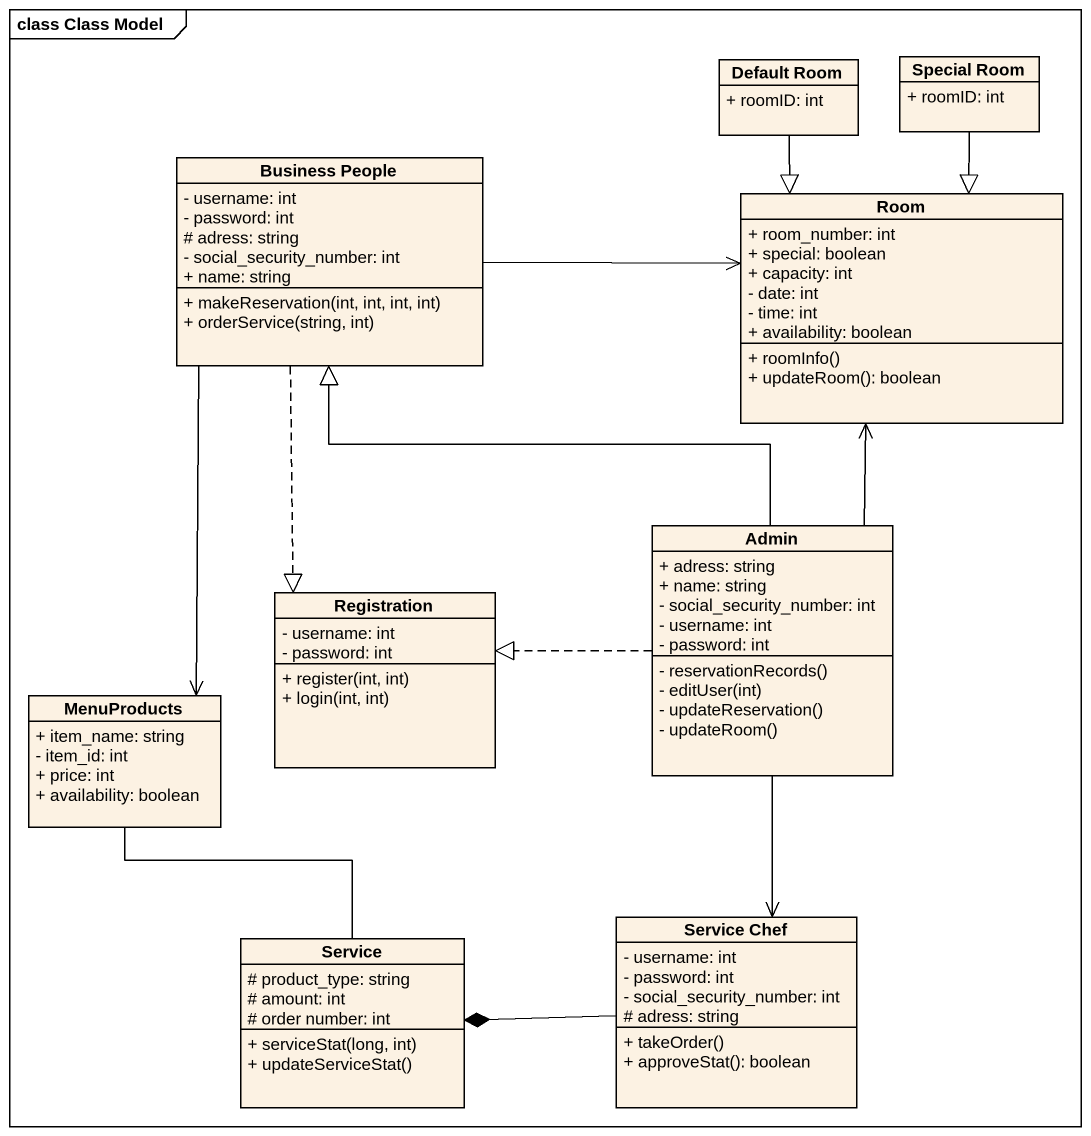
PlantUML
@startuml
mainframe class Class Model
hide circle
hide empty members
skinparam classAttributeIconSize 0
class "Default Room" as Default_Room {
  + roomID: int
}
class "Special Room" as Special_Room {
  + roomID: int
}
class "Business People" as Business_People {
  - username: int
  - password: int
  # adress: string
  - social_security_number: int
  + name: string
  + makeReservation(int, int, int, int)
  + orderService(string, int)
}
class Room {
  + room_number: int
  + special: boolean
  + capacity: int
  - date: int
  - time: int
  + availability: boolean
  + roomInfo()
  + updateRoom(): boolean
}
class Admin {
  + adress: string
  + name: string
  - social_security_number: int
  - username: int
  - password: int
  - reservationRecords()
  - editUser(int)
  - updateReservation()
  - updateRoom()
}
class Registration {
  - username: int
  - password: int
  + register(int, int)
  + login(int, int)
}
class MenuProducts {
  + item_name: string
  - item_id: int
  + price: int
  + availability: boolean
}
class Service {
  # product_type: string
  # amount: int
  # order number: int
  + serviceStat(long, int)
  + updateServiceStat()
}
class "Service Chef" as Service_Chef {
  - username: int
  - password: int
  - social_security_number: int
  # adress: string
  + takeOrder()
  + approveStat(): boolean
}
Default_Room --|> Room
Special_Room --|> Room
Business_People -right-> Room
Business_People ..|> Registration
Business_People --> MenuProducts
Admin -up-|> Business_People
Admin -up-> Room
Admin .left.|> Registration
Admin --> Service_Chef
MenuProducts -- Service
Service_Chef -left-* Service
@enduml
